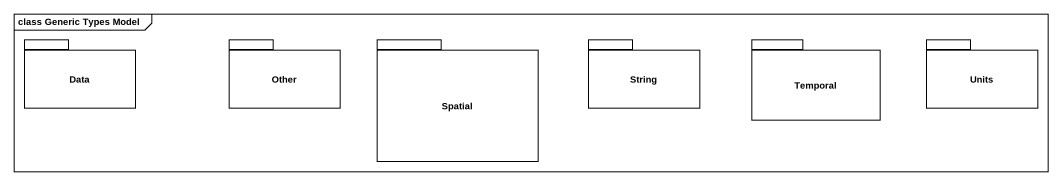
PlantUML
@startuml
mainframe class Generic Types Model
package Data {
}
package Other {
}
package Spatial {
}
package String {
}
package Temporal {
}
package Units {
}
@enduml
